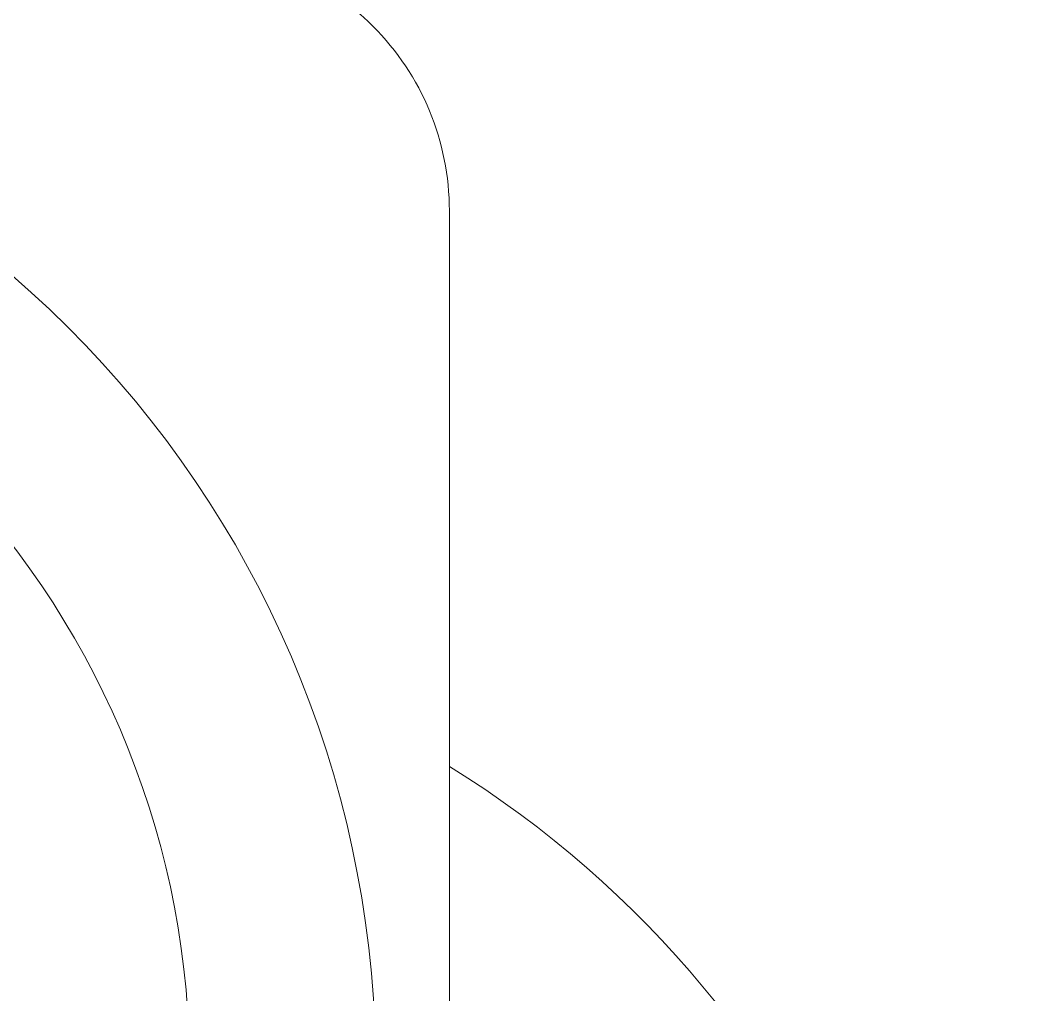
# Model space of a CAD drawing. Header units: millimetres. Extents: x 5194 to 16594, y 329 to 7592.
# Drawn here: x 11678 to 11732, y 3561 to 3613.4 of the extents above; entities that cross this region are included whole.
import ezdxf

# ---------------------------------------------------------------- set-up
doc = ezdxf.new("R2010")
doc.units = ezdxf.units.MM
doc.header["$MEASUREMENT"] = 0
doc.layers.add('PDF_Geometry', color=7, linetype='Continuous', true_color=0x231f20)

msp = doc.modelspace()

# ---------------------------------------------------------------- linework, layer by layer
at = {"layer": 'PDF_Geometry', "color": 0, "lineweight": 9}
msp.add_line((11701.024, 3511.214), (11701.024, 3603.128), dxfattribs=at)
for centre, major_axis, start_param, end_param in [((11687.024, 3603.139), (9.899, 9.899), 5.496992, 7.069541), ((11641.027, 3557.147), (39.611, 39.611), 5.236849, 6.806659), ((11641.053, 3557.171), (32.525, 32.525), 5.236213, 6.806901), ((11671.568, 3525.667), (-39.592, 39.592), 3.665247, 4.943463)]:
    msp.add_ellipse(centre, major_axis=major_axis, ratio=1, start_param=start_param, end_param=end_param, dxfattribs=at)

doc.saveas('drawing.dxf')
